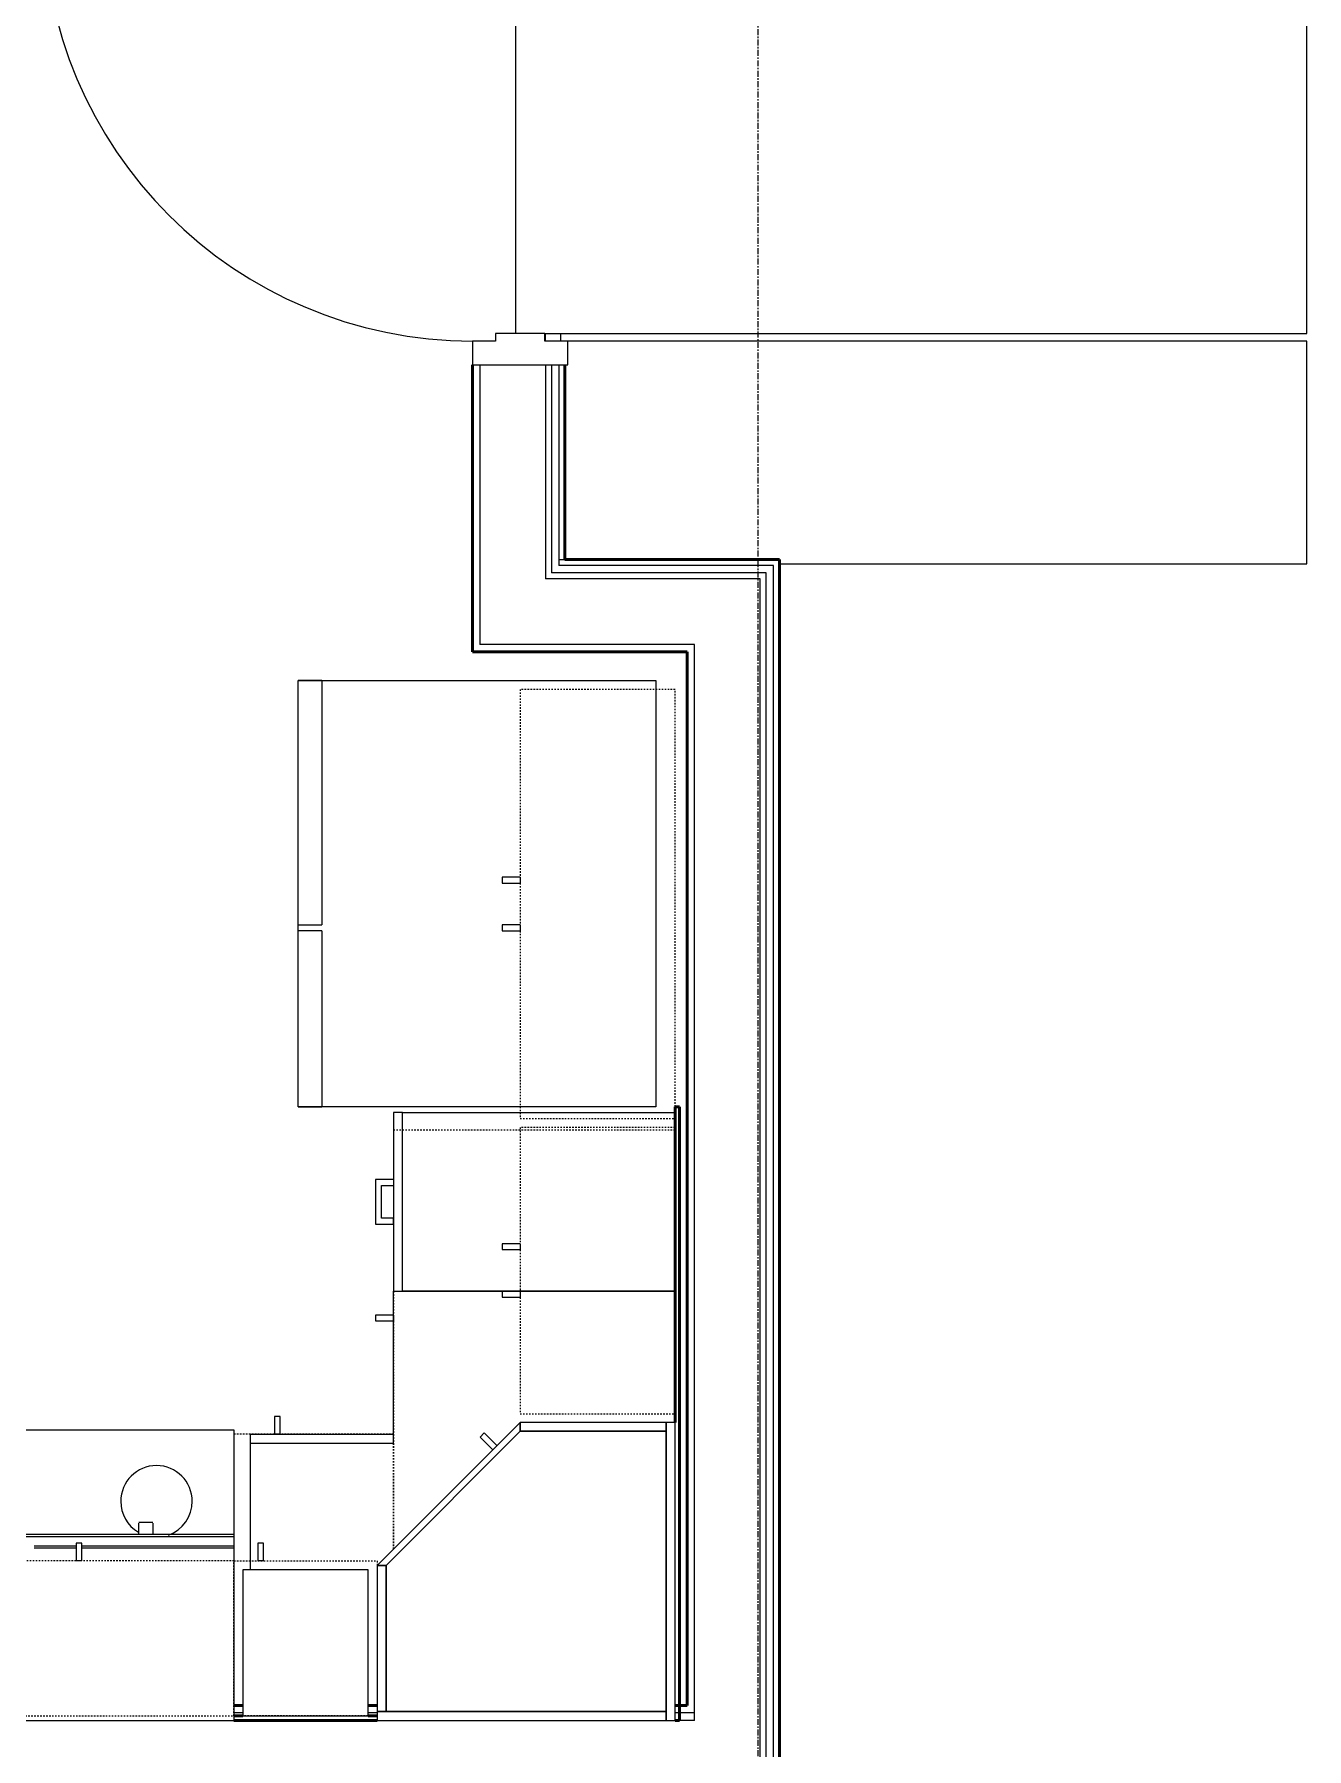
# Model space of a CAD drawing. Header units: inches. Extents: x -4217 to -1814, y 9706 to 12425.
# Drawn here: x -3542 to -3435.3, y 10550.8 to 10694.6 of the extents above; entities that cross this region are included whole.
import ezdxf

# ---------------------------------------------------------------- set-up
doc = ezdxf.new("R2010")
doc.units = ezdxf.units.IN
doc.header["$MEASUREMENT"] = 0
doc.linetypes.add('Dash', pattern=[0.25, 0.125, -0.125])
doc.linetypes.add('Grid Line 1_2_', pattern=[0.875, 0.5, -0.125, 0.125, -0.125])
for name, color, linetype, lineweight in [('A-DOOR-7', 31, 'Continuous', 9), ('A-DOOR-FRAM', 31, 'Continuous', 20), ('A-FLOR', 192, 'Continuous', 13), ('A-FLOR-1', 50, 'Continuous', 13), ('A-WALL', 113, 'Continuous', 13), ('A-WALL-3', 10, 'Continuous', 50), ('I-WALL-3', 2, 'Continuous', 50), ('Q-CASE', 31, 'Continuous', 9), ('Q-CASE-3', 250, 'Continuous', 9), ('Q-CASE-4', 250, 'Dash', 9), ('Q-CASE-HDLN-1', 250, 'Dash', 9), ('Q-SPCQ-1', 250, 'Continuous', 9), ('S-GRID-1', 1, 'Grid Line 1_2_', 9)]:
    doc.layers.add(name, color=color, linetype=linetype, lineweight=lineweight)

msp = doc.modelspace()

# ---------------------------------------------------------------- linework, layer by layer
at = {"layer": 'A-DOOR-7'}
msp.add_arc((-3505.29874, 10704.8894), 36, 180, 270, dxfattribs=at)
at = {"layer": 'A-DOOR-FRAM'}
for p, q in [((-3505.29874, 10668.8894), (-3505.29874, 10666.8894)), ((-3503.36124, 10668.8894), (-3505.29874, 10668.8894)), ((-3499.23624, 10669.5144), (-3503.36124, 10669.5144)), ((-3503.36124, 10669.5144), (-3503.36124, 10668.8894)), ((-3499.23624, 10668.8894), (-3499.23624, 10669.5144)), ((-3497.29874, 10668.8894), (-3499.23624, 10668.8894)), ((-3497.29874, 10666.8894), (-3497.29874, 10668.8894)), ((-3505.29874, 10666.8894), (-3497.29874, 10666.8894))]:
    msp.add_line(p, q, dxfattribs=at)
at = {"layer": 'A-FLOR'}
for p, q in [((-3435.32374, 10669.5144), (-3435.32374, 10708.1644)), ((-3501.67374, 10704.2644), (-3501.67374, 10669.5144)), ((-3499.23624, 10669.5144), (-3435.32374, 10669.5144)), ((-3435.32374, 10668.8894), (-3497.29874, 10668.8894)), ((-3435.32374, 10650.1894), (-3435.32374, 10668.8894)), ((-3479.54874, 10650.1894), (-3435.32374, 10650.1894))]:
    msp.add_line(p, q, dxfattribs=at)
at = {"layer": 'A-FLOR-1'}
for p, q in [((-3499.17374, 10668.8894), (-3499.17374, 10669.5144)), ((-3497.92374, 10669.5144), (-3497.92374, 10668.8894))]:
    msp.add_line(p, q, dxfattribs=at)
at = {"layer": 'A-WALL'}
for p, q in [((-3504.67374, 10666.8894), (-3504.67374, 10643.4394)), ((-3499.17374, 10666.8894), (-3499.17374, 10648.9394)), ((-3498.67374, 10666.8894), (-3498.67374, 10649.4394)), ((-3498.04874, 10666.8894), (-3498.04874, 10650.0644)), ((-3498.04874, 10650.5644), (-3497.54874, 10650.5644)), ((-3480.04874, 10650.0644), (-3498.04874, 10650.0644)), ((-3480.04874, 10410.9144), (-3480.04874, 10650.0644)), ((-3481.17374, 10648.9394), (-3499.17374, 10648.9394)), ((-3480.67374, 10649.4394), (-3498.67374, 10649.4394)), ((-3481.17374, 10412.0394), (-3481.17374, 10648.9394)), ((-3480.67374, 10411.5394), (-3480.67374, 10649.4394)), ((-3486.67374, 10643.4394), (-3504.67374, 10643.4394)), ((-3486.67374, 10553.1894), (-3486.67374, 10643.4394)), ((-3524.54874, 10553.8144), (-3525.29874, 10553.8144)), ((-3513.29874, 10553.8144), (-3514.04874, 10553.8144)), ((-3486.67374, 10553.8144), (-3488.29874, 10553.8144)), ((-3513.29874, 10553.1894), (-3525.29874, 10553.1894)), ((-3486.67374, 10553.1894), (-3488.29874, 10553.1894))]:
    msp.add_line(p, q, dxfattribs=at)
at = {"layer": 'A-WALL-3'}
for p, q in [((-3488.29874, 10604.6644), (-3488.29874, 10578.1894)), ((-3487.92374, 10604.6644), (-3488.29874, 10604.6644)), ((-3487.92374, 10553.1894), (-3487.92374, 10604.6644)), ((-3524.54874, 10553.5644), (-3525.29874, 10553.5644)), ((-3525.29874, 10553.1894), (-3513.29874, 10553.1894)), ((-3513.29874, 10553.5644), (-3514.04874, 10553.5644)), ((-3488.29874, 10553.1894), (-3487.92374, 10553.1894))]:
    msp.add_line(p, q, dxfattribs=at)
at = {"layer": 'I-WALL-3'}
for p, q in [((-3505.29874, 10666.8894), (-3505.29874, 10642.8144)), ((-3497.54874, 10650.5644), (-3497.54874, 10666.8894)), ((-3479.54874, 10650.5644), (-3497.54874, 10650.5644)), ((-3479.54874, 10410.4144), (-3479.54874, 10650.5644)), ((-3505.29874, 10642.8144), (-3487.29874, 10642.8144)), ((-3487.29874, 10642.8144), (-3487.29874, 10554.4394)), ((-3524.54874, 10554.4394), (-3525.29874, 10554.4394)), ((-3513.29874, 10554.4394), (-3514.04874, 10554.4394)), ((-3487.29874, 10554.4394), (-3488.29874, 10554.4394))]:
    msp.add_line(p, q, dxfattribs=at)
at = {"layer": 'Q-CASE'}
for p, q in [((-3501.29874, 10578.1894), (-3513.29874, 10566.1894)), ((-3501.29874, 10577.4394), (-3501.29874, 10578.1894)), ((-3512.54874, 10566.1894), (-3501.29874, 10577.4394)), ((-3513.29874, 10566.1894), (-3512.54874, 10566.1894))]:
    msp.add_line(p, q, dxfattribs=at)
at = {"layer": 'Q-CASE-3'}
for p, q in [((-3501.29874, 10623.9144), (-3502.79799, 10623.9144)), ((-3502.79799, 10623.9144), (-3502.79799, 10623.42595)), ((-3502.79799, 10623.42595), (-3501.29874, 10623.42595)), ((-3501.29874, 10623.9144), (-3501.29874, 10623.42595)), ((-3501.29874, 10619.9144), (-3502.79799, 10619.9144)), ((-3502.79799, 10619.9144), (-3502.79799, 10619.42595)), ((-3501.29874, 10619.9144), (-3501.29874, 10619.42595)), ((-3502.79799, 10619.42595), (-3501.29874, 10619.42595)), ((-3511.92374, 10604.1894), (-3511.92374, 10589.1894)), ((-3511.17374, 10604.1894), (-3511.92374, 10604.1894)), ((-3511.17374, 10589.1894), (-3511.17374, 10604.1894)), ((-3511.17374, 10604.1894), (-3488.29874, 10604.1894)), ((-3511.92374, 10598.5644), (-3513.42374, 10598.5644)), ((-3513.42374, 10598.5644), (-3513.42374, 10594.8144)), ((-3511.92374, 10598.5644), (-3511.92374, 10598.06502)), ((-3512.92436, 10598.06502), (-3511.92374, 10598.06502)), ((-3512.92436, 10595.31377), (-3512.92436, 10598.06502)), ((-3513.42374, 10594.8144), (-3511.92374, 10594.8144)), ((-3511.92374, 10595.31377), (-3512.92436, 10595.31377)), ((-3511.92374, 10594.8144), (-3511.92374, 10595.31377)), ((-3501.29874, 10593.1644), (-3502.79799, 10593.1644)), ((-3502.79799, 10593.1644), (-3502.79799, 10592.67595)), ((-3502.79799, 10592.67595), (-3501.29874, 10592.67595)), ((-3501.29874, 10593.1644), (-3501.29874, 10592.67595)), ((-3511.92374, 10589.1894), (-3511.17374, 10589.1894)), ((-3511.92374, 10576.4394), (-3511.92374, 10589.1894)), ((-3511.92374, 10589.1894), (-3488.29874, 10589.1894)), ((-3511.92374, 10577.1894), (-3511.92374, 10589.1894)), ((-3488.29874, 10589.1894), (-3511.17374, 10589.1894)), ((-3501.29874, 10589.1644), (-3502.79799, 10589.1644)), ((-3502.79799, 10589.1644), (-3502.79799, 10588.67595)), ((-3502.79799, 10588.67595), (-3501.29874, 10588.67595)), ((-3501.29874, 10589.1644), (-3501.29874, 10588.67595)), ((-3511.91968, 10587.1894), (-3513.41893, 10587.1894)), ((-3513.41893, 10587.1894), (-3513.41893, 10586.70095)), ((-3511.91968, 10587.1894), (-3511.91968, 10586.70095)), ((-3513.41893, 10586.70095), (-3511.91968, 10586.70095)), ((-3521.42374, 10578.68865), (-3521.91218, 10578.68865)), ((-3521.91218, 10578.68865), (-3521.91218, 10577.1894)), ((-3521.42374, 10577.1894), (-3521.42374, 10578.68865)), ((-3501.29874, 10578.1894), (-3501.29874, 10577.4394)), ((-3489.04874, 10578.1894), (-3501.29874, 10578.1894)), ((-3489.04874, 10577.4394), (-3489.04874, 10578.1894)), ((-3488.29874, 10578.1894), (-3489.04874, 10578.1894)), ((-3489.04874, 10578.1894), (-3489.04874, 10553.1894)), ((-3488.29874, 10553.1894), (-3488.29874, 10578.1894)), ((-3523.92374, 10577.1894), (-3511.92374, 10577.1894)), ((-3523.92374, 10565.8144), (-3523.92374, 10577.1894)), ((-3521.42374, 10577.1894), (-3521.91218, 10577.1894)), ((-3501.29874, 10577.4394), (-3512.54874, 10566.1894)), ((-3511.92374, 10576.4394), (-3511.92374, 10577.1894)), ((-3504.31158, 10577.29682), (-3504.65697, 10576.95143)), ((-3504.65697, 10576.95143), (-3503.59683, 10575.8913)), ((-3503.25145, 10576.23668), (-3504.31158, 10577.29682)), ((-3489.04874, 10577.4394), (-3501.29874, 10577.4394)), ((-3501.29874, 10577.4394), (-3489.04874, 10577.4394)), ((-3489.04874, 10553.9394), (-3489.04874, 10577.4394)), ((-3523.92374, 10576.4394), (-3511.92374, 10576.4394)), ((-3532.09875, 10569.78854), (-3533.29086, 10569.78854)), ((-3533.29086, 10568.82417), (-3533.29086, 10569.73938)), ((-3532.09875, 10569.73938), (-3532.09875, 10568.82417)), ((-3525.29874, 10568.78874), (-3555.18063, 10568.78874)), ((-3525.29874, 10568.5831), (-3555.18063, 10568.5831)), ((-3525.29874, 10568.78874), (-3525.29874, 10568.5831)), ((-3525.29874, 10568.5831), (-3525.29874, 10567.7957)), ((-3538.53718, 10567.7957), (-3542.04874, 10567.7957)), ((-3542.04874, 10567.67759), (-3538.53718, 10567.67759)), ((-3538.04874, 10568.06365), (-3538.53718, 10568.06365)), ((-3538.53718, 10568.06365), (-3538.53718, 10566.5644)), ((-3538.04874, 10566.5644), (-3538.04874, 10568.06365)), ((-3525.29874, 10567.7957), (-3538.04874, 10567.7957)), ((-3538.04874, 10567.67759), (-3525.29874, 10567.67759)), ((-3525.29874, 10567.67759), (-3525.29874, 10553.1894)), ((-3522.81029, 10568.06365), (-3523.29874, 10568.06365)), ((-3523.29874, 10568.06365), (-3523.29874, 10566.5644)), ((-3522.81029, 10566.5644), (-3522.81029, 10568.06365)), ((-3538.04874, 10566.5644), (-3538.53718, 10566.5644)), ((-3514.04874, 10565.8144), (-3524.54874, 10565.8144)), ((-3524.54874, 10565.8144), (-3524.54874, 10553.5644)), ((-3522.81029, 10566.5644), (-3523.29874, 10566.5644)), ((-3514.04874, 10553.5644), (-3514.04874, 10565.8144)), ((-3513.29874, 10566.1894), (-3513.29874, 10553.9394)), ((-3512.54874, 10566.1894), (-3513.29874, 10566.1894)), ((-3512.54874, 10566.1894), (-3512.54874, 10553.9394)), ((-3512.54874, 10553.9394), (-3512.54874, 10566.1894)), ((-3513.29874, 10553.9394), (-3512.54874, 10553.9394)), ((-3489.04874, 10553.9394), (-3513.29874, 10553.9394)), ((-3513.29874, 10553.9394), (-3513.29874, 10553.1894)), ((-3512.54874, 10553.9394), (-3489.04874, 10553.9394)), ((-3489.04874, 10553.1894), (-3489.04874, 10553.9394)), ((-3555.18063, 10553.1894), (-3525.29874, 10553.1894)), ((-3524.54874, 10553.5644), (-3514.04874, 10553.5644)), ((-3513.29874, 10553.1894), (-3489.04874, 10553.1894)), ((-3489.04874, 10553.1894), (-3488.29874, 10553.1894))]:
    msp.add_line(p, q, dxfattribs=at)
at = {"layer": 'Q-CASE-4'}
for p, q in [((-3488.29874, 10639.6644), (-3501.29874, 10639.6644)), ((-3501.29874, 10639.6644), (-3501.29874, 10603.6644)), ((-3488.29874, 10603.6644), (-3488.29874, 10639.6644)), ((-3501.29874, 10603.6644), (-3488.29874, 10603.6644)), ((-3488.29874, 10602.9144), (-3501.29874, 10602.9144)), ((-3501.29874, 10602.9144), (-3501.29874, 10578.9144)), ((-3488.29874, 10578.9144), (-3488.29874, 10602.9144)), ((-3501.29874, 10578.9144), (-3488.29874, 10578.9144)), ((-3525.29874, 10566.5644), (-3555.29874, 10566.5644)), ((-3525.29874, 10553.5644), (-3525.29874, 10566.5644)), ((-3525.29874, 10553.5644), (-3525.29874, 10566.5644)), ((-3525.29874, 10566.5644), (-3513.29874, 10566.5644)), ((-3513.29874, 10566.5644), (-3513.29874, 10553.5644)), ((-3555.29874, 10553.5644), (-3525.29874, 10553.5644)), ((-3513.29874, 10553.5644), (-3525.29874, 10553.5644))]:
    msp.add_line(p, q, dxfattribs=at)
at = {"layer": 'Q-CASE-HDLN-1'}
for p, q in [((-3488.29874, 10602.6894), (-3511.92374, 10602.6894)), ((-3511.92374, 10602.6894), (-3511.92374, 10567.5644)), ((-3511.92374, 10577.1894), (-3525.29874, 10577.1894)), ((-3511.92374, 10567.5644), (-3511.92374, 10577.1894))]:
    msp.add_line(p, q, dxfattribs=at)
at = {"layer": 'Q-SPCQ-1'}
for p, q in [((-3519.92374, 10640.4144), (-3489.92374, 10640.4144)), ((-3519.92374, 10604.6644), (-3519.92374, 10640.4144)), ((-3519.92374, 10619.9144), (-3519.92374, 10640.4144)), ((-3517.92374, 10640.4144), (-3519.92374, 10640.4144)), ((-3517.92374, 10640.4144), (-3517.92374, 10619.9144)), ((-3489.92374, 10640.4144), (-3489.92374, 10604.6644)), ((-3519.92374, 10619.9144), (-3517.92374, 10619.9144)), ((-3519.92374, 10604.6644), (-3519.92374, 10619.4144)), ((-3517.92374, 10619.4144), (-3519.92374, 10619.4144)), ((-3517.92374, 10619.4144), (-3517.92374, 10604.6644)), ((-3489.92374, 10604.6644), (-3519.92374, 10604.6644)), ((-3519.92374, 10604.6644), (-3517.92374, 10604.6644)), ((-3555.29874, 10577.5644), (-3525.29874, 10577.5644)), ((-3525.29874, 10577.5644), (-3525.29874, 10568.78874)), ((-3525.29874, 10567.7957), (-3525.29874, 10567.67759))]:
    msp.add_line(p, q, dxfattribs=at)
for start, end in [(0, 180), (180, 239.5163405), (289.4766733, 0)]:
    msp.add_arc((-3531.79874, 10571.5644), 3, start, end, dxfattribs=at)
at = {"layer": 'S-GRID-1'}
msp.add_line((-3481.32374, 9836.17969), (-3481.32374, 12376.79045), dxfattribs=at)

doc.saveas('drawing.dxf')
